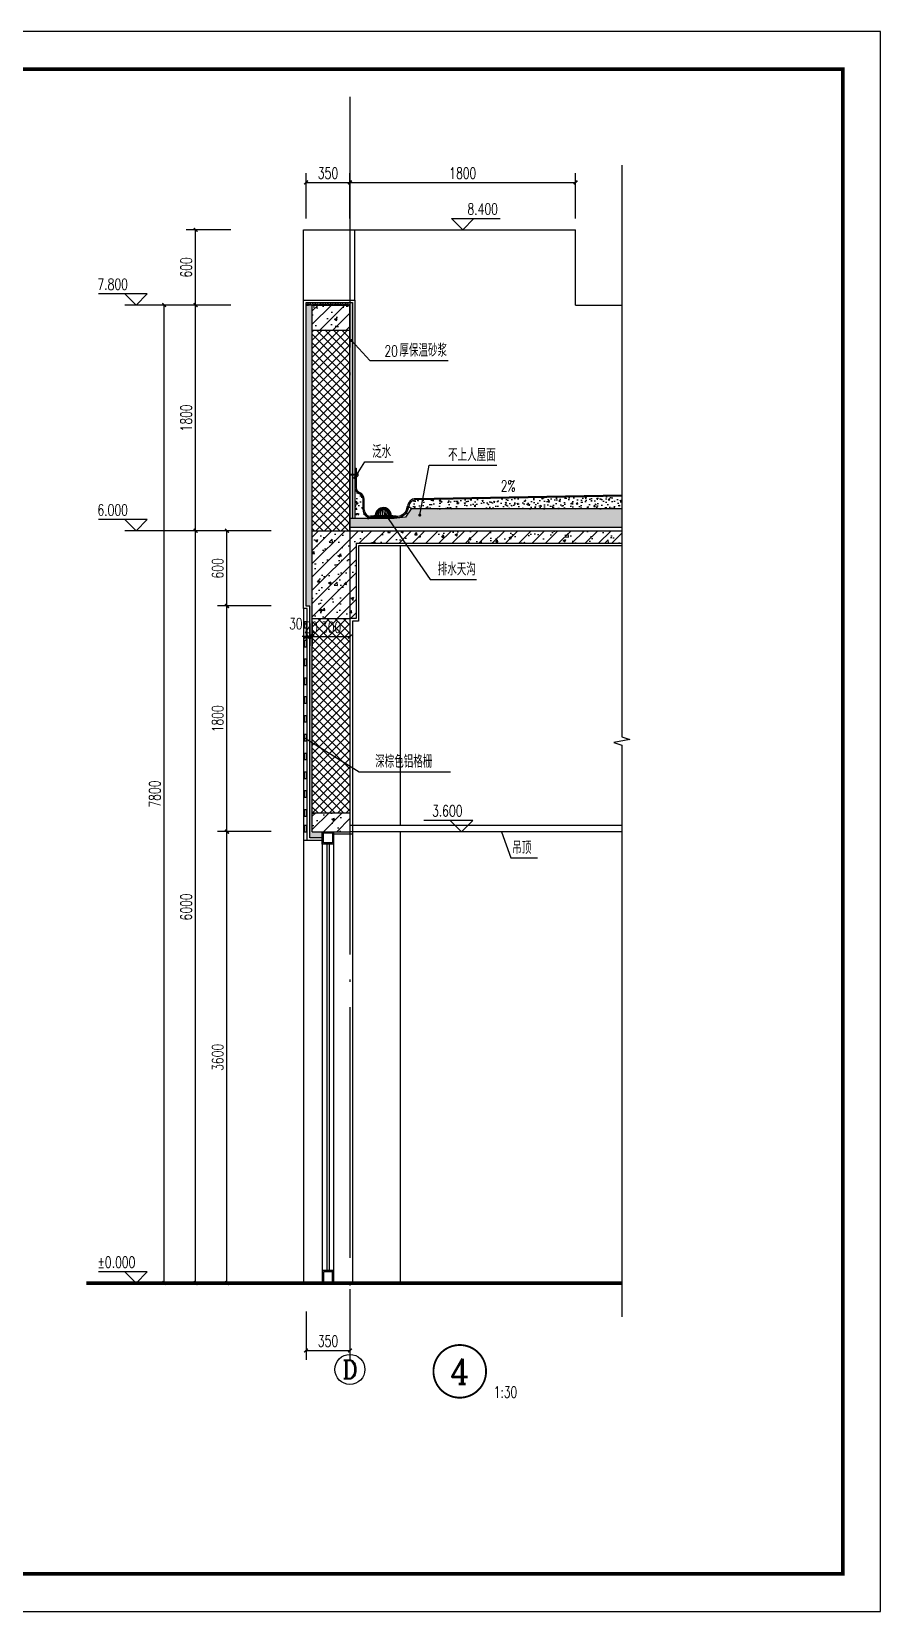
# Model space of a CAD drawing. Extents: x 63793 to 231107, y 20849 to 337643.
# Drawn here: x 159043 to 165815, y 47241 to 59841 of the extents above; entities that cross this region are included whole.
import ezdxf
from ezdxf.enums import TextEntityAlignment as Align

# ---------------------------------------------------------------- set-up
doc = ezdxf.new("R2010")
doc.units = 0
doc.header["$LTSCALE"] = 1000
doc.header["$MEASUREMENT"] = 0
for name, pattern in [('CONTINOUS', [0]), ('DOTE', [2.42, 2, -0.2, 0.02, -0.2]), ('HIDDEN', [0.375, 0.25, -0.125])]:
    doc.linetypes.add(name, pattern=pattern)
for name, color, linetype in [('A', 7, 'Continuous'), ('AXIS', 3, 'Continuous'), ('AXIS_TEXT', 7, 'Continuous'), ('DIM_ELEV', 3, 'Continuous'), ('DIM_IDEN', 3, 'Continuous'), ('DIM_LEAD', 3, 'Continuous'), ('DIM_SYMB', 3, 'Continuous'), ('DOTE', 1, 'DOTE'), ('HID', 9, 'HIDDEN'), ('PUB_DIM', 3, 'Continuous'), ('PUB_TEXT', 7, 'Continuous'), ('PUB_TITLE', 4, 'Continuous'), ('SURFACE', 6, 'Continuous'), ('WALL', 2, 'Continuous'), ('填充', 8, 'Continuous'), ('新块$0$WINDOW', 4, 'Continuous')]:
    doc.layers.add(name, color=color, linetype=linetype)
doc.styles.add('_TCH_AXIS', font='COMPLEX', dxfattribs={"bigfont": 'GBCBIG'})
doc.styles.add('_TCH_DIM', font='SIMPLEX', dxfattribs={"bigfont": 'GBCBIG'})
doc.styles.add('_TCH_DIM_T3', font='SIMPLEX', dxfattribs={"width": 0.705882, "bigfont": 'GBCBIG'})
doc.styles.add('_TCH_LABEL', font='COMPLEX', dxfattribs={"bigfont": 'GBCBIG'})
doc.styles.add('COMPLEX', font='COMPLEX')
doc.dimstyles.new('_TCH_ARCH&&30', dxfattribs={"dimtxt": 89.25, "dimasz": 30, "dimexe": 75, "dimexo": 90, "dimgap": 30, "dimtad": 1, "dimdec": 0, "dimzin": 0, "dimdsep": 46, "dimtxsty": '_TCH_DIM_T3', "dimblk": 'ARCHTICK', "dimcen": 0.09, "dimclrt": 7, "dimazin": 2, "dimtfac": 1, "dimtdec": 0, "dimtix": 1, "dimtmove": 2, "dimatfit": 3, "dimldrblk": 'ARCHTICK', "dimfxl": 0, "dimtolj": 1, "dimtzin": 0, "dimarcsym": 0})
pattern_1 = [(0, (-53360.343, 196770.09), (30, 60), [0, -60]), (0, (-53395.443, 196761.99), (30, 60), [0, -60]), (0, (-53375.943, 196761.39), (30, 60), [0, -60]), (0, (-53354.643, 196779.09), (30, 60), [0, -60]), (0, (-53379.543, 196758.39), (30, 60), [0, -60]), (0, (-53348.643, 196816.89), (30, 60), [0, -60]), (0, (-53366.943, 196812.09), (30, 60), [0, -60]), (0, (-53357.343, 196804.59), (30, 60), [0, -60]), (0, (-53406.243, 196803.39), (30, 60), [0, -60]), (0, (-53376.843, 196800.69), (30, 60), [0, -60]), (0, (-53388.243, 196785.39), (30, 60), [0, -60]), (0, (-53387.643, 196762.89), (30, 60), [0, -60]), (0, (-53365.143, 196760.49), (30, 60), [0, -60]), (0, (-53348.643, 196786.89), (30, 60), [0, -60]), (0, (-53404.743, 196777.59), (30, 60), [0, -60]), (0, (-53399.643, 196787.79), (30, 60), [0, -60]), (0, (-53376.243, 196783.59), (30, 60), [0, -60]), (0, (-53384.643, 196774.89), (30, 60), [0, -60]), (0, (-53389.443, 196794.69), (30, 60), [0, -60]), (0, (-53381.943, 196817.19), (30, 60), [0, -60]), (0, (-53402.343, 196764.99), (30, 60), [0, -60]), (0, (-53369.343, 196804.89), (30, 60), [0, -60]), (0, (-53397.243, 196805.79), (30, 60), [0, -60]), (0, (-53402.043, 196813.59), (30, 60), [0, -60]), (130.601294, (-53352.3287, 196798.104), (-149.999998343, 180.000000787), [2.634155, -1103.7111]), (18.434949, (-53356.614, 196799.247), (149.99999945, 59.99999956), [2.710524, -376.76279]), (90, (-53356.614, 196796.676), (30, 60), [2.571428, -117.428565]), (161.565051, (-53354.043, 196795.818), (-150.00000076, 59.99999553), [2.710524, -376.76279]), (53.1301023, (-53354.043, 196795.818), (30.00000006, 59.99999997), [2.857143, -297.14285]), (135, (-53351.757, 196765.247), (-30.0000036, 59.999996), [2.424366, -167.28126]), (45, (-53355.186, 196765.247), (29.9999998, 59.9999998), [2.424366, -167.28126]), (135, (-53353.472, 196763.533), (-30.0000036, 59.999996), [2.424366, -167.28126]), (45, (-53353.472, 196763.533), (29.9999998, 59.9999998), [2.424366, -167.28126]), (116.56505, (-53380.614, 196805.533), (-5e-06, 119.999997), [3.194383, -63.88765]), (180, (-53382.043, 196808.39), (-30, 60), [3.428572, -56.571425]), (63.434949, (-53386.9, 196805.533), (3e-07, 119.999999), [3.194383, -63.88765]), (116.56505, (-53385.47, 196802.676), (-5e-06, 119.999997), [3.194383, -63.88765]), (0, (-53385.47, 196802.676), (30, 60), [3.428572, -56.571425]), (63.434949, (-53382.043, 196802.676), (3e-07, 119.999999), [3.194383, -63.88765]), (107.102728, (-53358.043, 196785.247), (-89.99999656, 300.000000484), [3.886135, -1628.29025]), (143.972626, (-53359.186, 196788.9613), (-569.999992774, 419.999999525), [3.886135, -812.202]), (180, (-53362.33, 196791.247), (-30, 60), [3.714286, -56.28571]), (36.0273733, (-53369.186, 196788.9613), (569.99999579, 419.99999547), [3.886135, -812.202]), (71.565051, (-53370.329, 196785.533), (90.00000046, 299.9999995), [3.614032, -375.85928]), (107.102728, (-53369.1859, 196781.8184), (-89.99999656, 300.000000484), [3.886135, -1628.29025]), (143.972626, (-53366.043, 196779.5327), (-569.999992774, 419.999999525), [3.886135, -812.202]), (0, (-53366.043, 196779.53), (30, 60), [3.714286, -56.28571]), (36.0273733, (-53362.3287, 196779.5327), (569.99999579, 419.99999547), [3.886135, -812.202]), (71.565051, (-53359.186, 196781.818), (90.00000046, 299.9999995), [3.614032, -375.85928]), (150.255118, (-53357.4716, 196813.247), (-90.00000021, 59.99999926), [2.303502, -481.43196]), (90, (-53359.472, 196812.104), (30, 60), [2.285714, -117.714275]), (29.7448813, (-53359.4716, 196812.104), (90.00000005, 59.99999972), [2.303502, -481.43196]), (116.56505, (-53371.47, 196770.676), (-5e-06, 119.999997), [3.194383, -63.88765]), (168.690067, (-53372.9, 196773.5327), (-270.0000002, 59.9999985), [2.913725, -608.96855]), (41.1859251, (-53378.043, 196772.104), (749.999995456, 659.99999423), [3.037184, -1272.5802]), (90, (-53378.043, 196769.247), (30, 60), [2.857143, -117.14285]), (138.814074, (-53375.7573, 196767.247), (-749.99998667, 660.000004204), [3.037184, -1272.5802]), (16.6992442, (-53375.7573, 196767.247), (989.999992552, 299.999996858), [2.982945, -1249.85375]), (60.9453959, (-53372.9001, 196768.104), (29.99999992, 59.99999947), [2.941609, -1232.53395]), (109.983106, (-53396.6144, 196795.8184), (-150.000000565, 419.999998889), [3.3442, -1401.21975]), (155.556045, (-53397.7573, 196798.9613), (-390.000001487, 179.99999626), [3.452299, -1446.51315]), (24.4439547, (-53404.043, 196798.9613), (390.000000195, 179.999999134), [3.452299, -1446.51315]), (70.0168934, (-53405.1859, 196795.8184), (150.000000452, 419.999998958), [3.3442, -1401.21975]), (109.983106, (-53404.043, 196792.6756), (-150.000000565, 419.999998889), [3.3442, -1401.21975]), (160.016893, (-53400.9, 196791.5327), (-150.00000009, 59.99999727), [3.3442, -698.93775]), (19.9831065, (-53400.9, 196791.5327), (149.99999918, 59.9999999), [3.3442, -698.93775]), (70.0168934, (-53397.7573, 196792.6756), (150.000000452, 419.999998958), [3.3442, -1401.21975]), (122.005383, (-53374.329, 196790.39), (-30.00000403, 59.99999694), [2.695423, -563.3434]), (18.434949, (-53378.329, 196791.818), (149.99999945, 59.99999956), [2.710524, -376.76279]), (90, (-53378.33, 196789.247), (30, 60), [2.571428, -117.428565]), (161.565051, (-53375.757, 196788.39), (-150.00000076, 59.99999553), [2.710524, -376.76279]), (54.4623222, (-53375.7573, 196788.39), (209.999999696, 299.99999955), [2.457807, -1029.82115]), (116.56505, (-53391.757, 196775.82), (-5e-06, 119.999997), [3.194383, -63.88765]), (180, (-53393.186, 196778.676), (-30, 60), [3.142857, -56.85714]), (59.0362434, (-53398.043, 196775.8184), (30.0000001, 59.99999971), [3.331973, -696.3822]), (120.963756, (-53396.3287, 196772.9613), (-30.0000041, 59.99999724), [3.331973, -696.3822]), (0, (-53396.33, 196772.96), (30, 60), [3.142857, -56.85714]), (63.434949, (-53393.186, 196772.96), (3e-07, 119.999999), [3.194383, -63.88765])]

# ---------------------------------------------------------------- blocks, each defined once
blk = doc.blocks.new('GRAT')
blk.add_lwpolyline([(-60, 0), (-60, 5), (60, 5), (60, 0)], close=True)
blk.add_arc((0, 5), 50, 0, 180)
at = {"layer": 'HID', "extrusion": (0.130526, 0, -0.991445)}
blk.add_arc((5, 0), 50, 270, 348.5217, dxfattribs=at)
at = {"layer": 'HID', "extrusion": (0.382683, 0, -0.92388)}
blk.add_arc((5, 0), 50, 270, 348.5217, dxfattribs=at)
at = {"layer": 'HID', "extrusion": (0.608761, 0, -0.793353)}
blk.add_arc((5, 0), 50, 270, 348.5217, dxfattribs=at)
at = {"layer": 'HID', "extrusion": (0.793353, 0, -0.608761)}
blk.add_arc((5, 0), 50, 270, 348.5217, dxfattribs=at)
at = {"layer": 'HID', "extrusion": (0.92388, 0, -0.382683)}
blk.add_arc((5, 0), 50, 270, 348.5217, dxfattribs=at)
at = {"layer": 'HID', "extrusion": (0.991445, 0, -0.130526)}
blk.add_arc((5, 0), 50, 270, 348.5217, dxfattribs=at)
at = {"layer": 'HID', "extrusion": (0.991445, 0, 0.130526)}
blk.add_arc((5, 0), 50, 270, 348.5217, dxfattribs=at)
at = {"layer": 'HID', "extrusion": (0.92388, 0, 0.382683)}
blk.add_arc((5, 0), 50, 270, 348.5217, dxfattribs=at)
at = {"layer": 'HID', "extrusion": (0.793353, 0, 0.608761)}
blk.add_arc((5, 0), 50, 270, 348.5217, dxfattribs=at)
at = {"layer": 'HID', "extrusion": (0.608761, 0, 0.793353)}
blk.add_arc((5, 0), 50, 270, 348.5217, dxfattribs=at)
at = {"layer": 'HID', "extrusion": (0.382683, 0, 0.92388)}
blk.add_arc((5, 0), 50, 270, 348.5217, dxfattribs=at)
at = {"layer": 'HID', "extrusion": (0.130526, 0, 0.991445)}
blk.add_arc((5, 0), 50, 270, 348.5217, dxfattribs=at)
blk = doc.blocks.new('_ArchTick')
at = {"color": 0, "linetype": 'ByBlock', "const_width": 0.4}
blk.add_lwpolyline([(-0.5, -0.5), (0.5, 0.5)], dxfattribs=at)
blk = doc.blocks.new('*D323')
at = {"layer": 'Defpoints', "color": 0, "transparency": 16777216}
for p in [(161233, 55210), (161263, 55210), (161263, 55016)]:
    blk.add_point(p, dxfattribs=at)
at = {"layer": 'PUB_DIM', "color": 0, "lineweight": -2, "transparency": 16777216}
for p, q in [((161233, 55120), (161233, 54941)), ((161263, 55120), (161263, 54941)), ((161233, 55016), (161203, 55016)), ((161233, 55016), (161263, 55016)), ((161263, 55016), (161293, 55016))]:
    blk.add_line(p, q, dxfattribs=at)
at = {"layer": 'PUB_DIM', "color": 0, "lineweight": -2, "transparency": 16777216, "xscale": 30, "yscale": 30, "zscale": 30}
blk.add_blockref('_ArchTick', (161233, 55016), dxfattribs=at)
at = {"layer": 'PUB_DIM', "color": 0, "lineweight": -2, "transparency": 16777216, "xscale": 30, "yscale": 30, "zscale": 30, "rotation": 180}
blk.add_blockref('_ArchTick', (161263, 55016), dxfattribs=at)
at = {"layer": 'PUB_DIM', "color": 7, "transparency": 16777216, "insert": (161152, 55119), "char_height": 89.2, "attachment_point": 5, "style": '_TCH_DIM_T3'}
blk.add_mtext('\\A1;30', dxfattribs=at)
blk = doc.blocks.new('*D324')
at = {"layer": 'Defpoints', "color": 0, "transparency": 16777216}
for p in [(161263, 55210), (161283, 55210), (161283, 55016)]:
    blk.add_point(p, dxfattribs=at)
at = {"layer": 'PUB_DIM', "color": 0, "lineweight": -2, "transparency": 16777216}
for p, q in [((161263, 55120), (161263, 54941)), ((161283, 55120), (161283, 54941)), ((161263, 55016), (161233, 55016)), ((161263, 55016), (161283, 55016)), ((161283, 55016), (161313, 55016))]:
    blk.add_line(p, q, dxfattribs=at)
at = {"layer": 'PUB_DIM', "color": 0, "lineweight": -2, "transparency": 16777216, "xscale": 30, "yscale": 30, "zscale": 30}
blk.add_blockref('_ArchTick', (161263, 55016), dxfattribs=at)
at = {"layer": 'PUB_DIM', "color": 0, "lineweight": -2, "transparency": 16777216, "xscale": 30, "yscale": 30, "zscale": 30, "rotation": 180}
blk.add_blockref('_ArchTick', (161283, 55016), dxfattribs=at)
at = {"layer": 'PUB_DIM', "color": 7, "transparency": 16777216, "insert": (161273, 55090), "char_height": 89.2, "attachment_point": 5, "style": '_TCH_DIM_T3'}
blk.add_mtext('\\A1;20', dxfattribs=at)
blk = doc.blocks.new('*D325')
at = {"layer": 'Defpoints', "color": 0, "transparency": 16777216}
for p in [(161283, 55210), (161583, 55210), (161583, 55016)]:
    blk.add_point(p, dxfattribs=at)
at = {"layer": 'PUB_DIM', "color": 0, "lineweight": -2, "transparency": 16777216}
for p, q in [((161283, 55120), (161283, 54941)), ((161583, 55120), (161583, 54941)), ((161283, 55016), (161583, 55016))]:
    blk.add_line(p, q, dxfattribs=at)
at = {"layer": 'PUB_DIM', "color": 0, "lineweight": -2, "transparency": 16777216, "xscale": 30, "yscale": 30, "zscale": 30, "rotation": 180}
blk.add_blockref('_ArchTick', (161283, 55016), dxfattribs=at)
at = {"layer": 'PUB_DIM', "color": 0, "lineweight": -2, "transparency": 16777216, "xscale": 30, "yscale": 30, "zscale": 30}
blk.add_blockref('_ArchTick', (161583, 55016), dxfattribs=at)
at = {"layer": 'PUB_DIM', "color": 7, "transparency": 16777216, "insert": (161433, 55090), "char_height": 89.2, "attachment_point": 5, "style": '_TCH_DIM_T3'}
blk.add_mtext('\\A1;300', dxfattribs=at)
blk = doc.blocks.new('*D326')
at = {"layer": 'Defpoints', "color": 0, "transparency": 16777216}
for p in [(163383, 58638), (161583, 58260), (163383, 58260)]:
    blk.add_point(p, dxfattribs=at)
at = {"layer": 'PUB_DIM', "color": 0, "lineweight": -2, "transparency": 16777216}
for p, q in [((161583, 58350), (161583, 58713)), ((161583, 58638), (163383, 58638)), ((163383, 58350), (163383, 58713))]:
    blk.add_line(p, q, dxfattribs=at)
at = {"layer": 'PUB_DIM', "color": 0, "lineweight": -2, "transparency": 16777216, "xscale": 30, "yscale": 30, "zscale": 30, "rotation": 180}
blk.add_blockref('_ArchTick', (161583, 58638), dxfattribs=at)
at = {"layer": 'PUB_DIM', "color": 0, "lineweight": -2, "transparency": 16777216, "xscale": 30, "yscale": 30, "zscale": 30}
blk.add_blockref('_ArchTick', (163383, 58638), dxfattribs=at)
at = {"layer": 'PUB_DIM', "color": 7, "transparency": 16777216, "insert": (162483, 58712), "char_height": 89.2, "attachment_point": 5, "style": '_TCH_DIM_T3'}
blk.add_mtext('\\A1;1800', dxfattribs=at)
blk = doc.blocks.new('*D327')
at = {"layer": 'Defpoints', "color": 0, "transparency": 16777216}
for p in [(161583, 58638), (161233, 58260), (161583, 58260)]:
    blk.add_point(p, dxfattribs=at)
at = {"layer": 'PUB_DIM', "color": 0, "lineweight": -2, "transparency": 16777216}
for p, q in [((161233, 58350), (161233, 58713)), ((161233, 58638), (161583, 58638)), ((161583, 58350), (161583, 58713))]:
    blk.add_line(p, q, dxfattribs=at)
at = {"layer": 'PUB_DIM', "color": 0, "lineweight": -2, "transparency": 16777216, "xscale": 30, "yscale": 30, "zscale": 30, "rotation": 180}
blk.add_blockref('_ArchTick', (161233, 58638), dxfattribs=at)
at = {"layer": 'PUB_DIM', "color": 0, "lineweight": -2, "transparency": 16777216, "xscale": 30, "yscale": 30, "zscale": 30}
blk.add_blockref('_ArchTick', (161583, 58638), dxfattribs=at)
at = {"layer": 'PUB_DIM', "color": 7, "transparency": 16777216, "insert": (161408, 58712), "char_height": 89.2, "attachment_point": 5, "style": '_TCH_DIM_T3'}
blk.add_mtext('\\A1;350', dxfattribs=at)
blk = doc.blocks.new('*D328')
at = {"layer": 'AXIS', "color": 0, "lineweight": -2, "transparency": 16777216}
for p, q in [((161233, 49634), (161233, 49247)), ((161583, 49634), (161583, 49247)), ((161233, 49322), (161583, 49322))]:
    blk.add_line(p, q, dxfattribs=at)
at = {"layer": 'Defpoints', "color": 0, "transparency": 16777216}
for p in [(161233, 49724), (161583, 49724), (161583, 49322)]:
    blk.add_point(p, dxfattribs=at)
at = {"layer": 'AXIS', "color": 0, "lineweight": -2, "transparency": 16777216, "xscale": 30, "yscale": 30, "zscale": 30, "rotation": 180}
blk.add_blockref('_ArchTick', (161233, 49322), dxfattribs=at)
at = {"layer": 'AXIS', "color": 0, "lineweight": -2, "transparency": 16777216, "xscale": 30, "yscale": 30, "zscale": 30}
blk.add_blockref('_ArchTick', (161583, 49322), dxfattribs=at)
at = {"layer": 'AXIS', "color": 7, "transparency": 16777216, "insert": (161408, 49397), "char_height": 89.2, "attachment_point": 5, "style": '_TCH_DIM_T3'}
blk.add_mtext('\\A1;350', dxfattribs=at)
blk = doc.blocks.new('*D329')
at = {"layer": 'Defpoints', "color": 0, "transparency": 16777216}
for p in [(160602, 53460), (161044, 53460), (161044, 49860)]:
    blk.add_point(p, dxfattribs=at)
at = {"layer": 'PUB_DIM', "color": 0, "lineweight": -2, "transparency": 16777216}
for p, q in [((160954, 53460), (160527, 53460)), ((160602, 49860), (160602, 53460)), ((160954, 49860), (160527, 49860))]:
    blk.add_line(p, q, dxfattribs=at)
at = {"layer": 'PUB_DIM', "color": 0, "lineweight": -2, "transparency": 16777216, "xscale": 30, "yscale": 30, "zscale": 30}
for p, rotation in [((160602, 53460), 90), ((160602, 49860), 270)]:
    blk.add_blockref('_ArchTick', p, dxfattribs=dict(at, rotation=rotation))
at = {"layer": 'PUB_DIM', "color": 7, "transparency": 16777216, "insert": (160528, 51660), "char_height": 89.2, "attachment_point": 5, "rotation": 90, "style": '_TCH_DIM_T3'}
blk.add_mtext('\\A1;3600', dxfattribs=at)
blk = doc.blocks.new('*D330')
at = {"layer": 'Defpoints', "color": 0, "transparency": 16777216}
for p in [(160602, 55260), (161044, 55260), (161044, 53460)]:
    blk.add_point(p, dxfattribs=at)
at = {"layer": 'PUB_DIM', "color": 0, "lineweight": -2, "transparency": 16777216}
for p, q in [((160954, 55260), (160527, 55260)), ((160602, 53460), (160602, 55260)), ((160954, 53460), (160527, 53460))]:
    blk.add_line(p, q, dxfattribs=at)
at = {"layer": 'PUB_DIM', "color": 0, "lineweight": -2, "transparency": 16777216, "xscale": 30, "yscale": 30, "zscale": 30}
for p, rotation in [((160602, 55260), 90), ((160602, 53460), 270)]:
    blk.add_blockref('_ArchTick', p, dxfattribs=dict(at, rotation=rotation))
at = {"layer": 'PUB_DIM', "color": 7, "transparency": 16777216, "insert": (160528, 54360), "char_height": 89.2, "attachment_point": 5, "rotation": 90, "style": '_TCH_DIM_T3'}
blk.add_mtext('\\A1;1800', dxfattribs=at)
blk = doc.blocks.new('*D331')
at = {"layer": 'Defpoints', "color": 0, "transparency": 16777216}
for p in [(160602, 55860), (161044, 55860), (161044, 55260)]:
    blk.add_point(p, dxfattribs=at)
at = {"layer": 'PUB_DIM', "color": 0, "lineweight": -2, "transparency": 16777216}
for p, q in [((160954, 55860), (160527, 55860)), ((160602, 55260), (160602, 55860)), ((160954, 55260), (160527, 55260))]:
    blk.add_line(p, q, dxfattribs=at)
at = {"layer": 'PUB_DIM', "color": 0, "lineweight": -2, "transparency": 16777216, "xscale": 30, "yscale": 30, "zscale": 30}
for p, rotation in [((160602, 55860), 90), ((160602, 55260), 270)]:
    blk.add_blockref('_ArchTick', p, dxfattribs=dict(at, rotation=rotation))
at = {"layer": 'PUB_DIM', "color": 7, "transparency": 16777216, "insert": (160528, 55560), "char_height": 89.2, "attachment_point": 5, "rotation": 90, "style": '_TCH_DIM_T3'}
blk.add_mtext('\\A1;600', dxfattribs=at)
blk = doc.blocks.new('*D332')
at = {"layer": 'AXIS', "color": 0, "lineweight": -2, "transparency": 16777216}
for p, q in [((160619, 57660), (160026, 57660)), ((160101, 49860), (160101, 57660)), ((160619, 49860), (160026, 49860))]:
    blk.add_line(p, q, dxfattribs=at)
at = {"layer": 'Defpoints', "color": 0, "transparency": 16777216}
for p in [(160101, 57660), (160709, 57660), (160709, 49860)]:
    blk.add_point(p, dxfattribs=at)
at = {"layer": 'AXIS', "color": 0, "lineweight": -2, "transparency": 16777216, "xscale": 30, "yscale": 30, "zscale": 30}
for p, rotation in [((160101, 57660), 90), ((160101, 49860), 270)]:
    blk.add_blockref('_ArchTick', p, dxfattribs=dict(at, rotation=rotation))
at = {"layer": 'AXIS', "color": 7, "transparency": 16777216, "insert": (160026, 53760), "char_height": 89.2, "attachment_point": 5, "rotation": 90, "style": '_TCH_DIM_T3'}
blk.add_mtext('\\A1;7800', dxfattribs=at)
blk = doc.blocks.new('*D333')
at = {"layer": 'AXIS', "color": 0, "lineweight": -2, "transparency": 16777216}
for p, q in [((160634, 55860), (160277, 55860)), ((160352, 49860), (160352, 55860)), ((160634, 49860), (160277, 49860))]:
    blk.add_line(p, q, dxfattribs=at)
at = {"layer": 'Defpoints', "color": 0, "transparency": 16777216}
for p in [(160352, 55860), (160724, 55860), (160724, 49860)]:
    blk.add_point(p, dxfattribs=at)
at = {"layer": 'AXIS', "color": 0, "lineweight": -2, "transparency": 16777216, "xscale": 30, "yscale": 30, "zscale": 30}
for p, rotation in [((160352, 55860), 90), ((160352, 49860), 270)]:
    blk.add_blockref('_ArchTick', p, dxfattribs=dict(at, rotation=rotation))
at = {"layer": 'AXIS', "color": 7, "transparency": 16777216, "insert": (160277, 52860), "char_height": 89.2, "attachment_point": 5, "rotation": 90, "style": '_TCH_DIM_T3'}
blk.add_mtext('\\A1;6000', dxfattribs=at)
blk = doc.blocks.new('*D334')
at = {"layer": 'AXIS', "color": 0, "lineweight": -2, "transparency": 16777216}
for p, q in [((160634, 57660), (160277, 57660)), ((160352, 55860), (160352, 57660)), ((160634, 55860), (160277, 55860))]:
    blk.add_line(p, q, dxfattribs=at)
at = {"layer": 'Defpoints', "color": 0, "transparency": 16777216}
for p in [(160352, 57660), (160724, 57660), (160724, 55860)]:
    blk.add_point(p, dxfattribs=at)
at = {"layer": 'AXIS', "color": 0, "lineweight": -2, "transparency": 16777216, "xscale": 30, "yscale": 30, "zscale": 30}
for p, rotation in [((160352, 57660), 90), ((160352, 55860), 270)]:
    blk.add_blockref('_ArchTick', p, dxfattribs=dict(at, rotation=rotation))
at = {"layer": 'AXIS', "color": 7, "transparency": 16777216, "insert": (160277, 56760), "char_height": 89.2, "attachment_point": 5, "rotation": 90, "style": '_TCH_DIM_T3'}
blk.add_mtext('\\A1;1800', dxfattribs=at)
blk = doc.blocks.new('*D335')
at = {"layer": 'AXIS', "color": 0, "lineweight": -2, "transparency": 16777216}
for p, q in [((160634, 58260), (160277, 58260)), ((160352, 57660), (160352, 58260)), ((160634, 57660), (160277, 57660))]:
    blk.add_line(p, q, dxfattribs=at)
at = {"layer": 'Defpoints', "color": 0, "transparency": 16777216}
for p in [(160352, 58260), (160724, 58260), (160724, 57660)]:
    blk.add_point(p, dxfattribs=at)
at = {"layer": 'AXIS', "color": 0, "lineweight": -2, "transparency": 16777216, "xscale": 30, "yscale": 30, "zscale": 30}
for p, rotation in [((160352, 58260), 90), ((160352, 57660), 270)]:
    blk.add_blockref('_ArchTick', p, dxfattribs=dict(at, rotation=rotation))
at = {"layer": 'AXIS', "color": 7, "transparency": 16777216, "insert": (160277, 57960), "char_height": 89.2, "attachment_point": 5, "rotation": 90, "style": '_TCH_DIM_T3'}
blk.add_mtext('\\A1;600', dxfattribs=at)
blk = doc.blocks.new('_AXISO')
blk.add_circle((0, 0), 0.5)
at = {"layer": 'AXIS_TEXT', "style": 'COMPLEX', "width": 1.041667}
blk.add_attdef('A', text='', height=0.56, dxfattribs=at).set_placement((-0.25, -0.28), (0.25, -0.28), align=Align.FIT)

msp = doc.modelspace()

# ---------------------------------------------------------------- hatches: boundary and pattern name
at = {"layer": '填充'}
h = msp.add_hatch(dxfattribs=at)
h.set_pattern_fill('加气混凝土', color=256, scale=5, style=0)
h.set_pattern_definition(pattern_1)
h.paths.add_polyline_path([(161582.6, 57679.7), (161232.6, 57679.7), (161232.6, 57659.7), (161282.6, 57659.7), (161582.6, 57659.7)])
at = {"layer": '填充', "linetype": 'CONTINOUS'}
h = msp.add_hatch(dxfattribs=at)
h.set_pattern_fill('HONEY', color=256, scale=15, style=0)
h.set_pattern_definition([(0, (-53378.043, 196788.39), (35.71875, 20.622225), [23.8125, -47.625]), (120, (-53378.043, 196788.39), (-35.7187457, 20.6222324), [23.8125, -47.625]), (60, (-53378.043, 196788.39), (4.3e-06, 41.2444574), [-47.625, 23.8125])])
h.paths.add_polyline_path([(162072.6, 56034.7), (162071.7, 56034.7), (162027.5, 55968.5), (161936.9, 55957.3), (161582.6, 55957.3), (161582.6, 55884.7), (162072.6, 55884.7)])
h.paths.add_polyline_path([(163751.9, 56034.7), (162149.5, 56034.7), (162141.3, 55990.7, -1), (162139.1, 55978.9, -1), (162141.3, 55990.7), (162149.5, 56034.7), (162072.6, 56034.7), (162072.6, 55884.7), (163751.9, 55884.7)])
h.paths.add_polyline_path([(161282.6, 57659.7), (161232.6, 57659.7), (161232.6, 55259.7), (161262.6, 55259.7), (161262.6, 53409.7), (161362.6, 53409.7), (161362.6, 53459.7), (161282.6, 53459.7)])
at = {"layer": '填充'}
h = msp.add_hatch(dxfattribs=at)
h.set_pattern_fill('钢筋混凝土', color=256, scale=30, style=0)
h.set_pattern_definition([(45, (-53378.04, 196788.39), (-53.033009, 53.033009), []), (50, (-53378.04, 196788.39), (215.17805, -18.82564), [22.5, -247.5]), (355, (-53378.04, 196788.4), (-41.6254, 225.65764), [18, -198]), (100.4514, (-53360.11, 196786.82), (173.55281, 206.83186), [19.12206, -210.34263]), (46.1842, (-53378.04, 196848.4), (320.17231, -49.6557), [33.75, -371.25]), (96.6356, (-53351.36, 196844.25), (280.3988, 292.23536), [28.6831, -315.5139]), (351.1842, (-53378.04, 196848.4), (280.3986, 292.2356), [27, -297]), (21, (-53348.04, 196833.39), (179.07212, -120.78567), [22.5, -247.5]), (326, (-53348.04, 196833.4), (72.9946, 217.54501), [18, -198]), (71.4514, (-53333.12, 196823.32), (252.06679, 96.75915), [19.12206, -210.34263]), (37.5, (-53378.04, 196788.39), (3.647957, 99.868156), [0, -195.6, 0, -201, 0, -198.75]), (7.5, (-53378.04, 196788.39), (78.92086, 118.323514), [0, -114.6, 0, -191.1, 0, -75.75]), (327.5, (-53444.94, 196788.39), (160.14673, -6.766462), [0, -75, 0, -234, 0, -310.5]), (317.5, (-53474.94, 196788.39), (174.95585, 30.031495), [0, -97.5, 0, -155.4, 0, -220.5])])
h.paths.add_polyline_path([(161582.6, 55859.7), (161282.6, 55859.7), (161282.6, 55159.7), (161582.6, 55159.7)])
h.paths.add_polyline_path([(161955.1, 55859.7), (161582.6, 55859.7), (161582.6, 55159.7), (161632.6, 55159.7), (161632.6, 55759.7), (162023.9, 55759.7)])
h.paths.add_polyline_path([(163751.9, 55859.7), (161955.1, 55859.7), (162023.9, 55759.7), (163751.9, 55759.7)])
h.paths.add_polyline_path([(161582.6, 57659.7), (161282.6, 57659.7), (161282.6, 57459.7), (161582.6, 57459.7)])
h.paths.add_polyline_path([(161582.6, 53609.7), (161282.6, 53609.7), (161282.6, 53459.7), (161582.6, 53459.7)])
h = msp.add_hatch(dxfattribs=at)
h.set_pattern_fill('加气混凝土', color=256, scale=5, style=0)
h.set_pattern_definition(pattern_1)
h.paths.add_polyline_path([(161602.6, 56303.9), (161582.6, 56303.9), (161582.6, 55957.3), (161602.6, 55957.3)])
h.paths.add_polyline_path([(161602.6, 57679.7), (161582.6, 57679.7), (161582.6, 56308.9), (161602.6, 56308.9)])
h = msp.add_hatch(dxfattribs=at)
h.set_pattern_fill('ANSI37', color=256, scale=30, style=0)
h.set_pattern_definition([(45, (-53378.043, 196788.39), (-33.6759605, 33.6759605), []), (135, (-53378.043, 196788.39), (-33.6759605, -33.6759605), [])])
h.paths.add_polyline_path([(161582.6, 55159.7), (161282.6, 55159.7), (161282.6, 54171.5), (161582.6, 53984.7)])
h.paths.add_polyline_path([(161582.6, 53984.7), (161282.6, 54171.5), (161282.6, 53609.7), (161582.6, 53609.7)])
h.paths.add_polyline_path([(161582.6, 57459.7), (161282.6, 57459.7), (161282.6, 55859.7), (161582.6, 55859.7)])
h.paths.add_polyline_path([(161329.1, 55173.1), (161536.1, 55173.1), (161536.1, 55038.1), (161329.1, 55038.1)], flags=9)
h.paths.add_polyline_path([(161199.1, 55173.1), (161346.1, 55173.1), (161346.1, 55038.1), (161199.1, 55038.1)], flags=9)
h = msp.add_hatch(dxfattribs=at)
h.set_pattern_fill('混凝土', color=256, scale=13, style=0)
h.set_pattern_definition([(50, (-81586.74, 197913.99), (93.243824, -8.157778), [9.75, -107.25]), (355, (-81586.74, 197913.99), (-18.037673, 97.784977), [7.8, -85.8]), (100.4514, (-81578.97, 197913.31), (75.20622, 89.62714), [8.286225, -91.148475]), (46.1842, (-81586.74, 197939.99), (138.741336, -21.51747), [14.625, -160.875]), (96.6356, (-81575.18, 197938.2), (121.50615, 126.63532), [12.42934, -136.72269]), (351.1842, (-81586.74, 197939.99), (121.50605, 126.63542), [11.7, -128.7]), (21, (-81573.74, 197933.49), (77.597917, -52.340456), [9.75, -107.25]), (326, (-81573.74, 197933.49), (31.630993, 94.269506), [7.8, -85.8]), (71.4514, (-81567.27, 197929.13), (109.228942, 41.928965), [8.286225, -91.148475]), (37.5, (-81586.738, 197913.992), (1.580781, 43.276201), [0, -84.76, 0, -87.1, 0, -86.125]), (7.5, (-81586.74, 197913.99), (34.19904, 51.2735225), [0, -49.66, 0, -82.81, 0, -32.825]), (327.5, (-81615.728, 197913.992), (69.3969167, -2.9321333), [0, -32.5, 0, -101.4, 0, -134.55]), (317.5, (-81628.73, 197913.99), (75.814202, 13.013648), [0, -42.25, 0, -67.34, 0, -95.55])])
h.paths.add_polyline_path([(161687.6, 56026.1), (161687.6, 56042.5), (161622.6, 56042.5), (161622.6, 55957.3), (161726.8, 55957.3), (161726.8, 55969.8, -0.3140414)])
h.paths.add_polyline_path([(162071.7, 56034.7), (162072.6, 56034.7), (162072.6, 56093.2, 0.2111916), (162052.9, 56054.1), (162044.4, 56023.4, -0.3083886), (161951.8, 55966.1), (161947.3, 55966.1), (161947, 55958.5), (162027.5, 55968.5)])
h.paths.add_polyline_path([(161947.3, 55966.1), (161747.6, 55966.1, -0.0886416), (161726.8, 55969.8), (161726.8, 55957.3), (161936.9, 55957.3), (161947, 55958.5)])
h.paths.add_polyline_path([(163751.9, 56134.5), (162162.8, 56106.4), (162149.5, 56034.7), (163751.9, 56034.7)])
h.paths.add_polyline_path([(162162.8, 56106.4), (162106.6, 56105.4, 0.1911276), (162072.6, 56091.2), (162072.6, 56034.7), (162149.5, 56034.7)])
h.paths.add_polyline_path([(161687.6, 56042.5), (161686.7, 56119.1), (161666.1, 56150.8), (161655.1, 56156.6), (161636.6, 56168.8), (161631.5, 56174.9), (161622.6, 56191), (161622.6, 56042.5)])

# ---------------------------------------------------------------- linework, layer by layer
for p, q in [((161212.6, 58259.7), (163382.6, 58259.7)), ((163382.6, 57659.7), (163382.6, 58259.7)), ((163382.6, 57659.7), (163751.9, 57659.7)), ((161622.6, 56359.7), (161632.6, 56359.7)), ((161622.6, 56359.7), (161622.6, 56203.4)), ((161632.6, 56359.7), (161632.6, 56203.4)), ((161632.6, 56308.9), (161582.6, 56308.9)), ((161632.6, 56303.9), (161582.6, 56303.9)), ((161687.6, 56026.1), (161687.6, 56109.7)), ((161697.6, 56026.1), (161697.6, 56109.7)), ((162059, 56076.5), (162059, 56076.6)), ((163751.9, 56144.5), (162106.4, 56115.4)), ((163751.9, 56134.5), (162106.6, 56105.4)), ((161952, 55976.1), (161747.6, 55976.1)), ((161952, 55966.1), (161747.6, 55966.1)), ((162034.8, 56026.1), (162042.8, 56055.5)), ((162044.4, 56023.4), (162052.9, 56054.1)), ((163751.9, 55884.7), (161582.6, 55884.7)), ((161982.6, 55739.7), (161982.6, 53509.7)), ((161212.6, 55239.7), (161212.6, 53389.7)), ((161982.6, 53459.7), (161982.6, 49859.7)), ((161242.6, 53389.7), (161212.6, 53389.7))]:
    msp.add_line(p, q)
at = {"color": 4}
msp.add_line((161282.6, 57659.7), (161232.6, 57659.7), dxfattribs=at)
at = {"color": 42}
for p, q in [((163751.9, 53509.7), (161582.6, 53509.7)), ((163751.9, 53459.7), (161582.6, 53459.7))]:
    msp.add_line(p, q, dxfattribs=at)
for points in [[(161212.6, 57699.7), (161212.6, 58259.7)], [(161622.6, 57699.7), (161622.6, 58259.7)], [(163751.9, 56034.7), (162071.7, 56034.7), (162027.5, 55968.5), (161936.9, 55957.3), (161582.6, 55957.3)]]:
    msp.add_lwpolyline(points)
at = {"color": 4}
msp.add_lwpolyline([(161362.6, 53409.7), (161262.6, 53409.7), (161262.6, 55259.7), (161232.6, 55259.7), (161232.6, 57679.7), (161602.6, 57679.7), (161602.6, 55957.3)], dxfattribs=at)
at = {"color": 32}
for points in [[(161217.1, 55084.7), (161237.1, 55084.7), (161237.1, 55134.7), (161217.1, 55134.7)], [(161217.1, 54934.7), (161237.1, 54934.7), (161237.1, 54984.7), (161217.1, 54984.7)], [(161217.1, 54784.7), (161237.1, 54784.7), (161237.1, 54834.7), (161217.1, 54834.7)], [(161217.1, 54634.7), (161237.1, 54634.7), (161237.1, 54684.7), (161217.1, 54684.7)], [(161217.1, 54484.7), (161237.1, 54484.7), (161237.1, 54534.7), (161217.1, 54534.7)], [(161217.1, 54334.7), (161237.1, 54334.7), (161237.1, 54384.7), (161217.1, 54384.7)], [(161217.1, 54184.7), (161237.1, 54184.7), (161237.1, 54234.7), (161217.1, 54234.7)], [(161217.1, 54034.7), (161237.1, 54034.7), (161237.1, 54084.7), (161217.1, 54084.7)], [(161217.1, 53884.7), (161237.1, 53884.7), (161237.1, 53934.7), (161217.1, 53934.7)], [(161217.1, 53734.7), (161237.1, 53734.7), (161237.1, 53784.7), (161217.1, 53784.7)], [(161217.1, 53584.7), (161237.1, 53584.7), (161237.1, 53634.7), (161217.1, 53634.7)], [(161217.1, 53459.7), (161237.1, 53459.7), (161237.1, 53509.7), (161217.1, 53509.7)]]:
    msp.add_lwpolyline(points, close=True, dxfattribs=at)
at = {"const_width": 30}
msp.add_lwpolyline([(163751.9, 49859.7), (159481.2, 49859.7)], dxfattribs=at)
for centre, radius, start, end in [((161630.9, 56306.4), 17.8, 275.56233, 84.43767), ((161672.6, 56203.4), 50, 180, 249.51268), ((161672.6, 56203.4), 40, 180, 249.51268), ((161637.6, 56109.7), 50, 0, 69.51268), ((161637.6, 56109.7), 60, 0, 69.51268), ((162107, 56051.2), 64.2, 90.48417, 176.19944), ((162106.9, 56051.3), 54.1, 90.43052, 177.01826), ((161747.6, 56026.1), 60, 180, 270), ((161747.6, 56026.1), 50, 180, 270), ((161956, 56062.7), 96.7, 267.36993, 336.05936), ((161955.9, 56063.1), 87.1, 267.43419, 334.85286)]:
    msp.add_arc(centre, radius, start, end)
at = {"layer": 'AXIS'}
msp.add_line((161582.6, 49811.2), (161582.6, 49290.8), dxfattribs=at)
at = {"layer": 'DIM_ELEV'}
for p, q in [((162482.6, 58259.7), (162392.6, 58349.7)), ((162392.6, 58349.7), (162781.4, 58349.7)), ((162482.6, 58259.7), (162572.6, 58349.7)), ((162327.2, 58259.7), (163243.5, 58259.7)), ((159966.7, 57749.7), (159577.9, 57749.7)), ((159876.7, 57659.7), (159786.7, 57749.7)), ((159876.7, 57659.7), (159966.7, 57749.7)), ((160476, 57659.7), (159786.7, 57659.7)), ((159966.7, 55949.7), (159577.9, 55949.7)), ((159876.7, 55859.7), (159786.7, 55949.7)), ((159876.7, 55859.7), (159966.7, 55949.7)), ((160476, 55859.7), (159786.7, 55859.7)), ((162562.5, 53549.7), (162173.7, 53549.7)), ((162472.5, 53459.7), (162382.5, 53549.7)), ((162472.5, 53459.7), (162562.5, 53549.7)), ((159966.7, 49949.7), (159577.9, 49949.7)), ((159876.7, 49859.7), (159786.7, 49949.7)), ((159876.7, 49859.7), (159966.7, 49949.7)), ((160476, 49859.7), (159786.7, 49859.7))]:
    msp.add_line(p, q, dxfattribs=at)
at = {"layer": 'DIM_IDEN', "const_width": 15}
msp.add_lwpolyline([(162669.1, 49155.7, 1), (162249.1, 49155.7, 1)], format="xyb", close=True, dxfattribs=at)
at = {"layer": 'DIM_LEAD'}
for p, q in [((161594.6, 57376.7), (161740.4, 57217.1)), ((161740.4, 57217.1), (162367.5, 57217.1)), ((161622.6, 56282.3), (161701.3, 56409.2)), ((161701.3, 56409.2), (161928.9, 56409.2)), ((162140.2, 55984.8), (162214.3, 56383.3)), ((162140.2, 55984.8), (162214.3, 56383.3)), ((162140.2, 55984.8), (162214.3, 56383.3)), ((162140.2, 55984.8), (162214.3, 56383.3)), ((162214.3, 56383.3), (162753.9, 56383.3)), ((161864.2, 55991.9), (162221.9, 55472)), ((161864.2, 55991.9), (162221.9, 55472)), ((161864.2, 55991.9), (162221.9, 55472)), ((161864.2, 55991.9), (162221.9, 55472)), ((162221.9, 55472), (162591.8, 55472)), ((161226.8, 54206.2), (161657.7, 53938)), ((161657.7, 53938), (161657.7, 53938)), ((161657.7, 53938), (162385.6, 53938)), ((162792.4, 53459.7), (162866.7, 53250.6)), ((162866.7, 53250.6), (162866.7, 53250.6)), ((162866.7, 53250.6), (163080.3, 53250.6))]:
    msp.add_line(p, q, dxfattribs=at)
at = {"layer": 'DIM_LEAD', "const_width": 12}
for points in [[(161590.6, 57381.2, 1), (161598.6, 57372.3, 1)], [(161619.5, 56277.2, 1), (161625.8, 56287.4, 1)], [(161619.5, 56277.2, 1), (161625.8, 56287.4, 1)], [(161619.5, 56277.2, 1), (161625.8, 56287.4, 1)], [(161619.5, 56277.2, 1), (161625.8, 56287.4, 1)], [(161862.6, 55997.7, 1), (161865.8, 55986.1, 1)], [(161862.6, 55997.7, 1), (161865.8, 55986.1, 1)], [(161862.6, 55997.7, 1), (161865.8, 55986.1, 1)], [(161862.6, 55997.7, 1), (161865.8, 55986.1, 1)], [(162139.1, 55978.9, 1), (162141.3, 55990.7, 1)], [(162139.1, 55978.9, 1), (162141.3, 55990.7, 1)], [(162139.1, 55978.9, 1), (162141.3, 55990.7, 1)], [(162139.1, 55978.9, 1), (162141.3, 55990.7, 1)]]:
    msp.add_lwpolyline(points, format="xyb", close=True, dxfattribs=at)
at = {"layer": 'DIM_SYMB'}
msp.add_lwpolyline([(163751.9, 58776.3), (163751.9, 54217.5), (163814.9, 54194.6), (163688.9, 54172.4), (163751.9, 54150), (163751.9, 49591.3)], dxfattribs=at)
msp.add_lwpolyline([(162754.4, 56216.4, 0, 0, 0), (162344.9, 56208.9, 24, 0, 0), (162255, 56207.2, 0, 0, 0)], format="xyseb", dxfattribs=at)
at = {"layer": 'DOTE', "linetype": 'DOTE'}
msp.add_line((161582.6, 59321.3), (161582.6, 49516.8), dxfattribs=at)
at = {"layer": 'PUB_TITLE'}
msp.add_lwpolyline([(139054.7, 47241.1), (165814.7, 47241.1), (165814.7, 59841.1), (139054.7, 59841.1)], close=True, dxfattribs=at)
at = {"layer": 'PUB_TITLE', "const_width": 30}
msp.add_lwpolyline([(139804.7, 47541.1), (165514.7, 47541.1), (165514.7, 59541.1), (139804.7, 59541.1)], close=True, dxfattribs=at)
at = {"layer": 'SURFACE'}
for points in [[(161362.6, 53389.7), (161242.6, 53389.7), (161242.6, 55239.7), (161212.6, 55239.7), (161212.6, 57699.7), (161622.6, 57699.7), (161622.6, 55957.3)], [(163751.9, 55739.7), (161652.6, 55739.7), (161652.6, 55139.7), (161602.6, 55139.7), (161602.6, 53439.7), (161452.6, 53439.7)]]:
    msp.add_lwpolyline(points, dxfattribs=at)
at = {"layer": 'WALL'}
for p, q in [((161282.6, 53459.7), (161282.6, 57659.7)), ((161282.6, 57659.7), (161582.6, 57659.7)), ((161582.6, 55859.7), (161582.6, 57659.7)), ((161282.6, 57459.7), (161582.6, 57459.7)), ((161282.6, 55859.7), (163751.9, 55859.7)), ((161632.6, 55759.7), (163751.9, 55759.7)), ((161282.6, 55159.7), (161582.6, 55159.7)), ((161282.6, 53609.7), (161582.6, 53609.7)), ((161282.6, 53459.7), (161582.6, 53459.7))]:
    msp.add_line(p, q, dxfattribs=at)
msp.add_lwpolyline([(161632.6, 55759.7), (161632.6, 55159.7), (161582.6, 55159.7), (161582.6, 53459.7)], dxfattribs=at)
at = {"layer": '新块$0$WINDOW'}
for p, q in [((161362.6, 53459.7), (161362.6, 49859.7)), ((161452.6, 53459.7), (161452.6, 49859.7)), ((161602.6, 53439.7), (161602.6, 49859.7)), ((161212.6, 53389.7), (161212.6, 49859.7)), ((161398.6, 53359.7), (161398.6, 49959.7)), ((161416.6, 53359.7), (161416.6, 49959.7))]:
    msp.add_line(p, q, dxfattribs=at)
for points in [[(161362.6, 53459.7), (161452.6, 53459.7), (161452.6, 53359.7), (161362.6, 53359.7)], [(161372.6, 53449.7), (161442.6, 53449.7), (161442.6, 53369.7), (161372.6, 53369.7)], [(161362.6, 49859.7), (161452.6, 49859.7), (161452.6, 49959.7), (161362.6, 49959.7)], [(161372.6, 49869.7), (161442.6, 49869.7), (161442.6, 49949.7), (161372.6, 49949.7)]]:
    msp.add_lwpolyline(points, close=True, dxfattribs=at)

# ---------------------------------------------------------------- block references
at = {"layer": 'A', "xscale": 1.249999999239642, "yscale": 1.249999999239642, "zscale": 1.249999999239642, "rotation": 0.03214124976944773}
msp.add_blockref('GRAT', (161849.8, 55976.1), dxfattribs=at)
at = {"layer": 'AXIS'}
ref = msp.add_blockref('_AXISO', (161582.6, 49170.8), dxfattribs=dict(at, xscale=240, yscale=240, zscale=240))
ref.add_attrib('A', 'D', dxfattribs={"layer": 'AXIS_TEXT', "height": 149.2, "style": '_TCH_AXIS'}).set_placement((161522.2, 49096.2), (161643, 49096.2), align=Align.FIT)

# ---------------------------------------------------------------- texts
at = {"layer": 'PUB_TEXT', "width": 0.705882}
for s, style, p in [('8.400', '_TCH_DIM', (162520.4, 58381.2)), ('7.800', '_TCH_DIM', (159568.9, 57781.2)), ('20', '_TCH_DIM', (161857.4, 57248.6)), ('2%', '_TCH_DIM', (162785.9, 56172.5)), ('6.000', '_TCH_DIM', (159568.9, 55981.2)), ('3.600', '_TCH_DIM', (162238, 53581.2)), ('%%P0.000', '_TCH_DIM', (159568.9, 49981.2)), ('1:30', '_TCH_LABEL', (162729.1, 48945.7))]:
    msp.add_text(s, height=89.25, dxfattribs=dict(at, style=style)).set_placement(p)
at = {"layer": 'PUB_TEXT', "style": '_TCH_DIM'}
for s, p in [('厚保温砂浆', (161977.4, 57248.6)), ('泛水', (161760, 56440.7)), ('不上人屋面', (162366, 56414.8)), ('排水天沟', (162283.3, 55503.5)), ('深棕色铝格栅', (161784.4, 53969.5)), ('吊顶', (162878.1, 53282.1))]:
    msp.add_text(s, height=101.28, dxfattribs=at).set_placement(p)
at = {"layer": 'PUB_TEXT', "style": '_TCH_LABEL'}
msp.add_text('4', height=200.4, dxfattribs=at).set_placement((162382.7, 49055.5), (162535.5, 49055.5), align=Align.FIT)

# ---------------------------------------------------------------- dimensions: what is measured, and where the dimension line sits
at = {"layer": 'AXIS'}
for p1, p2, distance, text, picture, middle in [((160724.3, 57659.7), (160724.3, 58259.7), 372.6, '600', '*D335', (160277, 57959.7)), ((160709.1, 49859.7), (160709.1, 57659.7), 608, '7800', '*D332', (160026.4, 53759.7)), ((160724.3, 55859.7), (160724.3, 57659.7), 372.6, '1800', '*D334', (160277, 56759.7)), ((160724.3, 49859.7), (160724.3, 55859.7), 372.6, '6000', '*D333', (160277, 52859.7)), ((161232.6, 49723.7), (161582.6, 49723.7), -401.6, '350', '*D328', (161407.6, 49396.8))]:
    dim = msp.add_aligned_dim(p1=p1, p2=p2, distance=distance, text=text, dimstyle='_TCH_ARCH&&30', dxfattribs=at)
    dim.commit()
    dim.dimension.update_dxf_attribs({"geometry": picture, "text_midpoint": middle})
at = {"layer": 'PUB_DIM'}
for p1, p2, distance, text, picture, middle in [((161232.6, 58259.7), (161582.6, 58259.7), 377.9, '350', '*D327', (161407.6, 58712.3)), ((161582.6, 58259.7), (163382.6, 58259.7), 377.9, '1800', '*D326', (162482.6, 58712.3)), ((161043.6, 55259.7), (161043.6, 55859.7), 441.3, '600', '*D331', (160527.6, 55559.7)), ((161043.6, 53459.7), (161043.6, 55259.7), 441.3, '1800', '*D330', (160527.6, 54359.7)), ((161262.6, 55209.6), (161282.6, 55209.6), -194, '20', '*D324', (161272.6, 55090.2)), ((161282.6, 55209.6), (161582.6, 55209.6), -194, '300', '*D325', (161432.6, 55090.2)), ((161043.6, 49859.7), (161043.6, 53459.7), 441.3, '3600', '*D329', (160527.6, 51659.7))]:
    dim = msp.add_aligned_dim(p1=p1, p2=p2, distance=distance, text=text, dimstyle='_TCH_ARCH&&30', dxfattribs=at)
    dim.commit()
    dim.dimension.update_dxf_attribs({"geometry": picture, "text_midpoint": middle})
dim = msp.add_linear_dim(base=(161262.6, 55015.6), p1=(161232.6, 55209.6), p2=(161262.6, 55209.6), angle=0, text='30', dimstyle='_TCH_ARCH&&30', dxfattribs=at)
dim.commit()
dim.dimension.update_dxf_attribs({"geometry": '*D323', "text_midpoint": (161151.6, 55119.1), "dimtype": 129})

doc.saveas('drawing.dxf')
